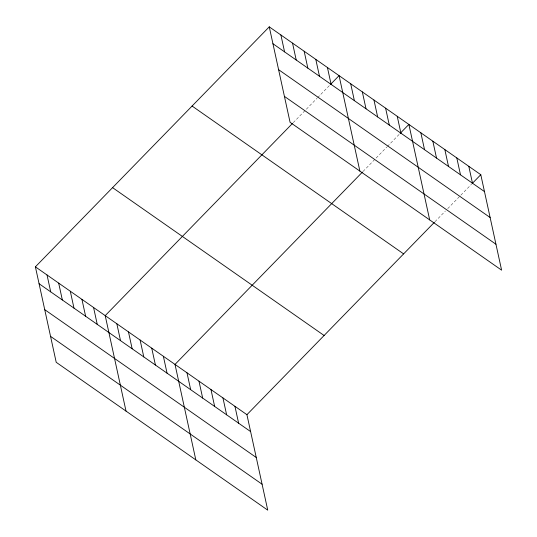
<?xml version="1.0" encoding="UTF-8"?>
<svg xmlns="http://www.w3.org/2000/svg" width="537" height="537" viewBox="0 0 537 537"><rect width="100%" height="100%" fill="white"/><g stroke="black" fill="none" stroke-linecap="round" stroke-linejoin="round"><path stroke-width="0.4" stroke-dasharray="2.69 2.01" d="M293.222 122.684L317.018 98.271M317.595 97.674L329.778 85.168M363.025 171.471L386.821 147.057M387.399 146.467L399.582 133.961M434.95 221.741L445.395 211.021M447.71 208.645L471.506 184.231"/><path stroke-width="0.81" d="M35.395 266.835L246.926 414.685L267.741 510.15L56.21 362.3L35.395 266.835L269.259 26.85L480.79 174.7L501.605 270.165L290.074 122.315L269.259 26.85M292.645 123.275L105.205 315.628L126.014 411.087M330.362 84.571L339.062 75.643L359.877 171.102M362.448 172.068L175.008 364.415L195.817 459.88M400.166 133.364L408.872 124.43L429.681 219.895M246.926 414.685L434.366 222.338M472.083 183.634L480.79 174.7M272.944 43.739L484.468 191.588M278.596 69.669L490.12 217.519M284.422 96.385L495.946 244.234M192.085 106.044L403.616 253.894M112.575 187.641L324.1 335.491M39.08 283.724L250.604 431.573M44.732 309.654L256.263 457.504M50.559 336.37L262.083 484.22M468.801 166.322L472.486 183.211M456.812 157.945L460.498 174.827M444.831 149.568L448.509 166.45M432.842 141.191L436.521 158.073M420.854 132.807L424.539 149.695M397.232 116.301L400.917 133.183M385.6 108.165L389.285 125.054M373.967 100.036L377.645 116.918M362.334 91.908L366.012 108.789M350.701 83.772L354.38 100.661M327.429 67.508L331.114 84.396M315.796 59.379L319.481 76.261M304.164 51.243L307.842 68.132M292.531 43.114L296.209 59.996M280.898 34.979L284.576 51.867M234.938 406.308L238.623 423.196M222.949 397.93L226.634 414.819M210.967 389.553L214.646 406.435M198.979 381.176L202.664 398.058M186.99 372.799L190.675 389.681M163.369 356.286L167.054 373.175M151.736 348.157L155.421 365.039M140.103 340.022L143.788 356.91M128.471 331.893L132.149 348.775M116.838 323.757L120.516 340.646M93.566 307.493L97.251 324.382M81.933 299.364L85.618 316.246M70.3 291.229L73.978 308.117M58.667 283.1L62.346 299.988M47.034 274.971L50.713 291.853"/></g></svg>
